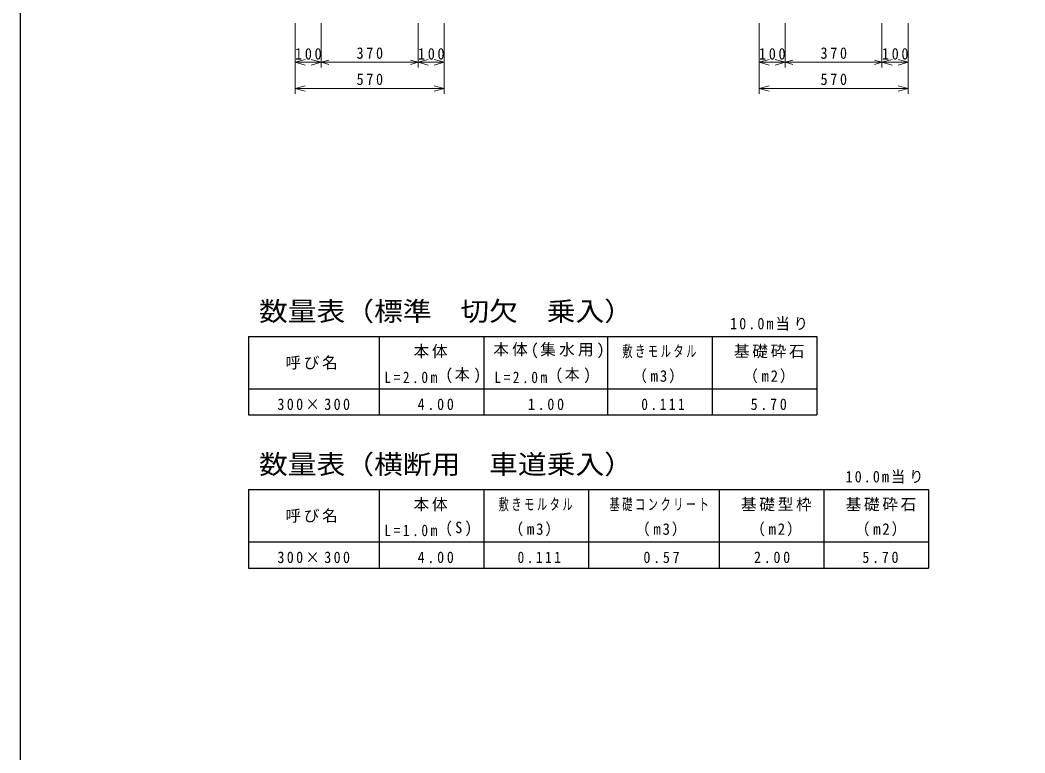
# Model space of a CAD drawing. Units: millimetres, scale not verified. Extents: x -8045 to 7955, y -5459 to 5541.
# Drawn here: x -8045 to -4203, y 41 to 2843 of the extents above; entities that cross this region are included whole.
import ezdxf
from ezdxf.enums import TextEntityAlignment as Align

# ---------------------------------------------------------------- set-up
doc = ezdxf.new("R2010")
doc.units = ezdxf.units.MM
doc.header["$LTSCALE"] = 20
doc.layers.add('1-0_地形_単点', color=2, linetype='Continuous')
doc.layers.add('1-1_単点2', color=7, linetype='Continuous')
doc.layers.add('1-2_管理用道路1号1案', color=4, linetype='Continuous', lineweight=18)
doc.styles.add('ＭＳ ゴシック', font='')
doc.styles.get('ＭＳ ゴシック').set_extended_font_data('MS Gothic')

msp = doc.modelspace()

# ---------------------------------------------------------------- linework, layer by layer
at = {"layer": '1-0_地形_単点', "color": 7}
msp.add_lwpolyline([(-8044.66, -5458.66), (7955.34, -5458.66), (7955.34, 5541.34), (-8044.66, 5541.34)], close=True, dxfattribs=at)
at = {"layer": '1-1_単点2', "color": 4}
for p, q in [((-7171.76, 1633.26), (-7171.76, 1333.26)), ((-7171.76, 1633.26), (-4998.77, 1633.26)), ((-6671.76, 1633.26), (-6671.76, 1333.26)), ((-6271.76, 1633.26), (-6271.76, 1333.26)), ((-5798.77, 1633.26), (-5798.77, 1333.26)), ((-5398.77, 1633.26), (-5398.77, 1333.26)), ((-5398.77, 1633.26), (-5398.77, 1333.26)), ((-4998.77, 1633.26), (-4998.77, 1333.26)), ((-7171.76, 1433.26), (-6671.76, 1433.26)), ((-7171.76, 1433.26), (-4998.77, 1433.26)), ((-5798.77, 1433.26), (-4998.77, 1433.26)), ((-7171.76, 1333.26), (-4998.77, 1333.26)), ((-7171.76, 1048.12), (-7171.76, 748.12)), ((-7171.76, 1048.12), (-4571.76, 1048.12)), ((-6671.76, 1048.12), (-6671.76, 748.12)), ((-6271.76, 1048.12), (-6271.76, 748.12)), ((-5871.76, 1048.12), (-5871.76, 748.12)), ((-5371.76, 1048.12), (-5371.76, 748.12)), ((-4971.76, 1048.12), (-4971.76, 748.12)), ((-4571.76, 1048.12), (-4571.76, 748.12)), ((-7171.76, 848.12), (-6671.76, 848.12)), ((-7171.76, 848.12), (-4571.76, 848.12)), ((-6271.76, 848.12), (-4571.76, 848.12)), ((-7171.76, 748.12), (-4571.76, 748.12))]:
    msp.add_line(p, q, dxfattribs=at)
at = {"layer": '1-2_管理用道路1号1案'}
for p, q in [((-6993.27, 2661.51), (-6993.27, 2830.61)), ((-6993.27, 2830.61), (-6993.27, 2561.51)), ((-6893.27, 2661.51), (-6893.27, 2830.61)), ((-6523.27, 2661.51), (-6523.27, 2830.61)), ((-6423.27, 2661.51), (-6423.27, 2830.61)), ((-6423.27, 2830.61), (-6423.27, 2561.51)), ((-5219.63, 2661.51), (-5219.63, 2830.61)), ((-5219.63, 2830.61), (-5219.63, 2561.51)), ((-5119.63, 2661.51), (-5119.63, 2830.61)), ((-4749.63, 2661.51), (-4749.63, 2830.61)), ((-4649.63, 2661.51), (-4649.63, 2830.61)), ((-4649.63, 2830.61), (-4649.63, 2561.51)), ((-6993.27, 2681.51), (-6954.63, 2691.87)), ((-6893.27, 2681.51), (-6931.91, 2691.87)), ((-6893.27, 2681.51), (-6864.29, 2689.28)), ((-6523.27, 2681.51), (-6552.25, 2689.28)), ((-6523.27, 2681.51), (-6484.63, 2691.87)), ((-6423.27, 2681.51), (-6461.91, 2691.87)), ((-5219.63, 2681.51), (-5181, 2691.87)), ((-5119.63, 2681.51), (-5158.27, 2691.87)), ((-5119.63, 2681.51), (-5090.66, 2689.28)), ((-4749.63, 2681.51), (-4778.61, 2689.28)), ((-4749.63, 2681.51), (-4711, 2691.87)), ((-4649.63, 2681.51), (-4688.27, 2691.87)), ((-6993.27, 2681.51), (-6893.27, 2681.51)), ((-6993.27, 2681.51), (-6954.63, 2671.16)), ((-6893.27, 2681.51), (-6931.91, 2671.16)), ((-6893.27, 2681.51), (-6523.27, 2681.51)), ((-6893.27, 2681.51), (-6864.29, 2673.75)), ((-6523.27, 2681.51), (-6552.25, 2673.75)), ((-6523.27, 2681.51), (-6423.27, 2681.51)), ((-6523.27, 2681.51), (-6484.63, 2671.16)), ((-6423.27, 2681.51), (-6461.91, 2671.16)), ((-5219.63, 2681.51), (-5119.63, 2681.51)), ((-5219.63, 2681.51), (-5181, 2671.16)), ((-5119.63, 2681.51), (-5158.27, 2671.16)), ((-5119.63, 2681.51), (-4749.63, 2681.51)), ((-5119.63, 2681.51), (-5090.66, 2673.75)), ((-4749.63, 2681.51), (-4778.61, 2673.75)), ((-4749.63, 2681.51), (-4649.63, 2681.51)), ((-4749.63, 2681.51), (-4711, 2671.16)), ((-4649.63, 2681.51), (-4688.27, 2671.16)), ((-6993.27, 2581.51), (-6954.63, 2591.87)), ((-6993.27, 2581.51), (-6954.63, 2571.16)), ((-6423.27, 2581.51), (-6993.27, 2581.51)), ((-6423.27, 2581.51), (-6461.91, 2591.87)), ((-6423.27, 2581.51), (-6461.91, 2571.16)), ((-5219.63, 2581.51), (-5181, 2591.87)), ((-5219.63, 2581.51), (-5181, 2571.16)), ((-4649.63, 2581.51), (-5219.63, 2581.51)), ((-4649.63, 2581.51), (-4688.27, 2591.87)), ((-4649.63, 2581.51), (-4688.27, 2571.16))]:
    msp.add_line(p, q, dxfattribs=at)

# ---------------------------------------------------------------- texts
at = {"layer": '1-1_単点2', "color": 3, "style": 'ＭＳ ゴシック', "width": 1.1}
for s, p in [('数量表（標準\u3000切欠\u3000乗入）', (-7131.52, 1671.13)), ('数量表（横断用\u3000車道乗入）', (-7131.52, 1085.99))]:
    msp.add_text(s, height=73.31, dxfattribs=at).set_placement(p, align=Align.BOTTOM_LEFT)
at = {"layer": '1-1_単点2', "char_height": 43.99, "attachment_point": 7, "style": 'ＭＳ ゴシック'}
for s, insert in [('\\T1.29;\\W0.9;10.0m当り', (-5330.24, 1655.91)), ('\\T1.17;本体', (-6540.67, 1550.18)), ('\\T1.2;本体(集水用)', (-6236.05, 1550.18)), ('\\T1.25;\\W0.65;敷きモルタル', (-5742.05, 1550.18)), ('\\T1.17;基礎砕石', (-5315.83, 1550.18)), ('\\T1.17;呼び名', (-7030.67, 1506.35)), ('\\T1.39;\\W0.85;L=2.0m', (-6651.94, 1454.6)), ('\\T1.26;\\W0.95;(本)', (-6418.48, 1454.6)), ('\\T1.39;\\W0.85;L=2.0m', (-6231.72, 1454.6)), ('\\T1.26;\\W0.95;(本)', (-5998.26, 1454.6)), ('\\T1.24;\\W0.95;（m3）', (-5704.99, 1454.6)), ('\\T1.24;\\W0.95;（m2）', (-5281.19, 1454.6)), ('\\T1.33;\\W0.9;300×300', (-7061.05, 1351.73)), ('\\T1.38;\\W0.9;4.00', (-6524.85, 1351.73)), ('\\T1.38;\\W0.9;1.00', (-6103.43, 1351.73)), ('\\T1.38;\\W0.85;0.111', (-5669.84, 1351.73)), ('\\T1.38;\\W0.9;5.70', (-5251.86, 1351.73)), ('\\T1.29;\\W0.9;10.0m当り', (-4888.83, 1070.77)), ('\\T1.17;本体', (-6540.67, 965.03)), ('\\T1.25;\\W0.65;敷きモルタル', (-6215.04, 965.03)), ('\\T1.25;\\W0.65;基礎コンクリート', (-5791.4, 965.03)), ('\\T1.17;基礎型枠', (-5288.83, 965.03)), ('\\T1.17;基礎砕石', (-4888.83, 965.03)), ('\\T1.17;呼び名', (-7030.67, 921.21)), ('\\T1.38;\\W0.9;(S)', (-6418.48, 869.46)), ('\\T1.24;\\W0.95;（m3）', (-6177.98, 869.46)), ('\\T1.24;\\W0.95;（m3）', (-5694.49, 869.46)), ('\\T1.24;\\W0.95;（m2）', (-5254.18, 869.46)), ('\\T1.24;\\W0.95;（m2）', (-4854.18, 869.46)), ('\\T1.39;\\W0.85;L=1.0m', (-6651.94, 869.46)), ('\\T1.33;\\W0.9;300×300', (-7061.05, 766.59)), ('\\T1.38;\\W0.9;4.00', (-6524.85, 766.59)), ('\\T1.38;\\W0.85;0.111', (-6142.83, 766.59)), ('\\T1.38;\\W0.9;0.57', (-5661.74, 766.59)), ('\\T1.38;\\W0.9;2.00', (-5239.05, 766.59)), ('\\T1.38;\\W0.9;5.70', (-4824.85, 766.59))]:
    msp.add_mtext(s, dxfattribs=dict(at, insert=insert))
at = {"layer": '1-2_管理用道路1号1案', "color": 7, "char_height": 43.99, "attachment_point": 7, "style": 'ＭＳ ゴシック'}
for s, insert in [('\\T1.38;\\W0.9;100', (-6993.27, 2691.51)), ('\\T1.38;\\W0.9;370', (-6758.27, 2694.16)), ('\\T1.38;\\W0.9;100', (-6523.27, 2691.51)), ('\\T1.38;\\W0.9;100', (-5219.63, 2691.51)), ('\\T1.38;\\W0.9;370', (-4984.63, 2694.16)), ('\\T1.38;\\W0.9;100', (-4749.63, 2691.51)), ('\\T1.38;\\W0.9;570', (-6758.27, 2594.16)), ('\\T1.38;\\W0.9;570', (-4984.63, 2594.16))]:
    msp.add_mtext(s, dxfattribs=dict(at, insert=insert))

doc.saveas('drawing.dxf')
